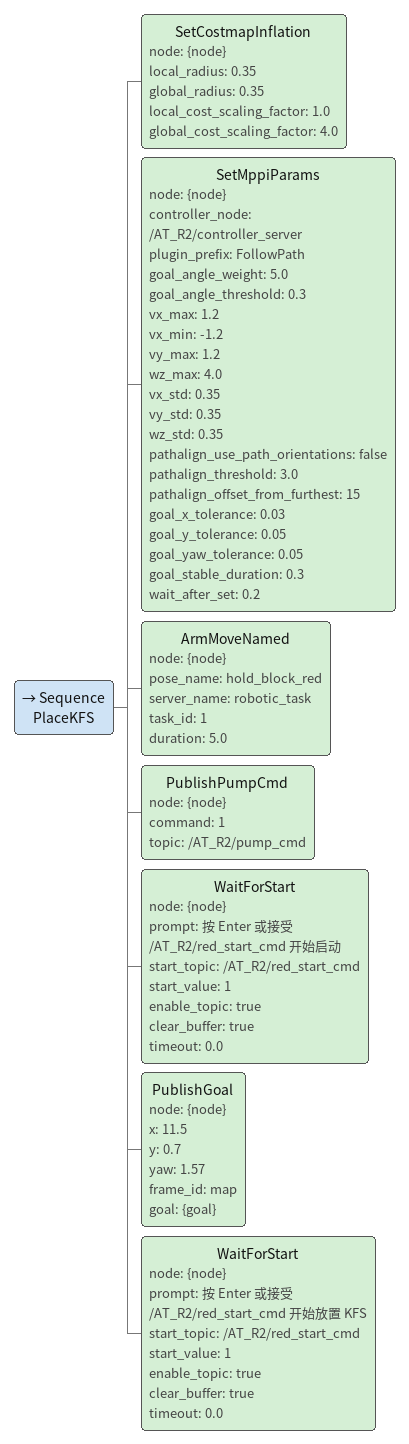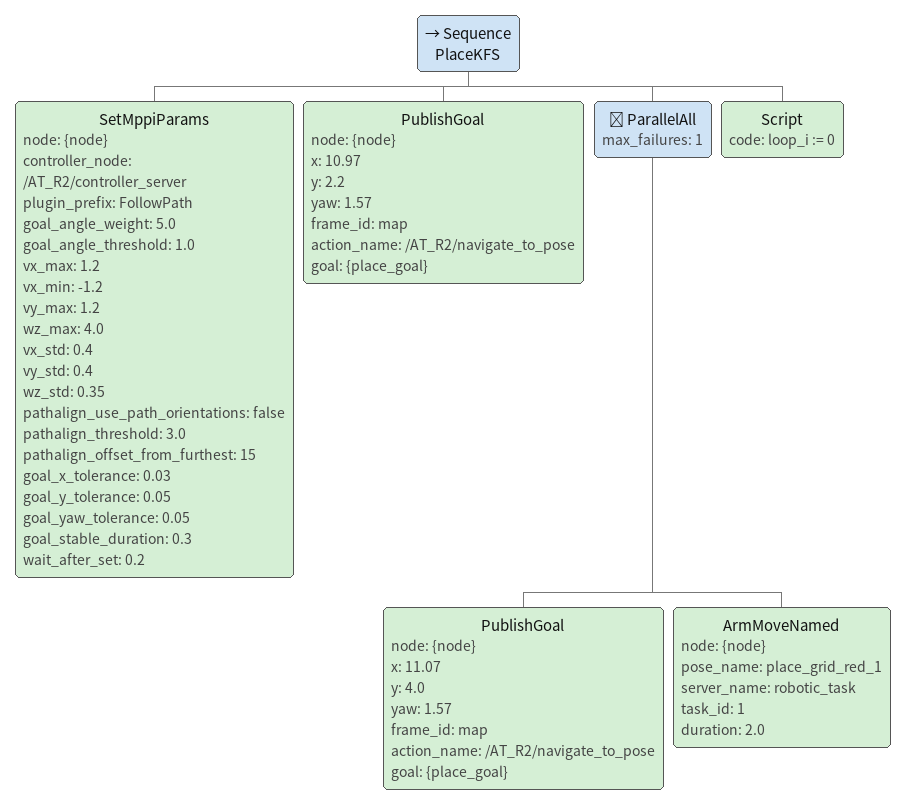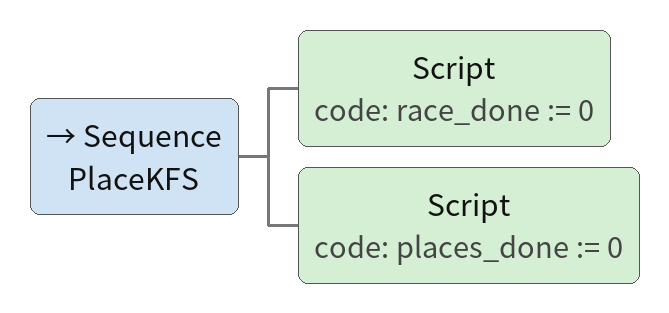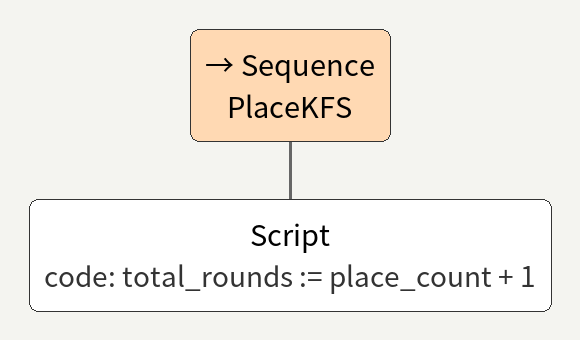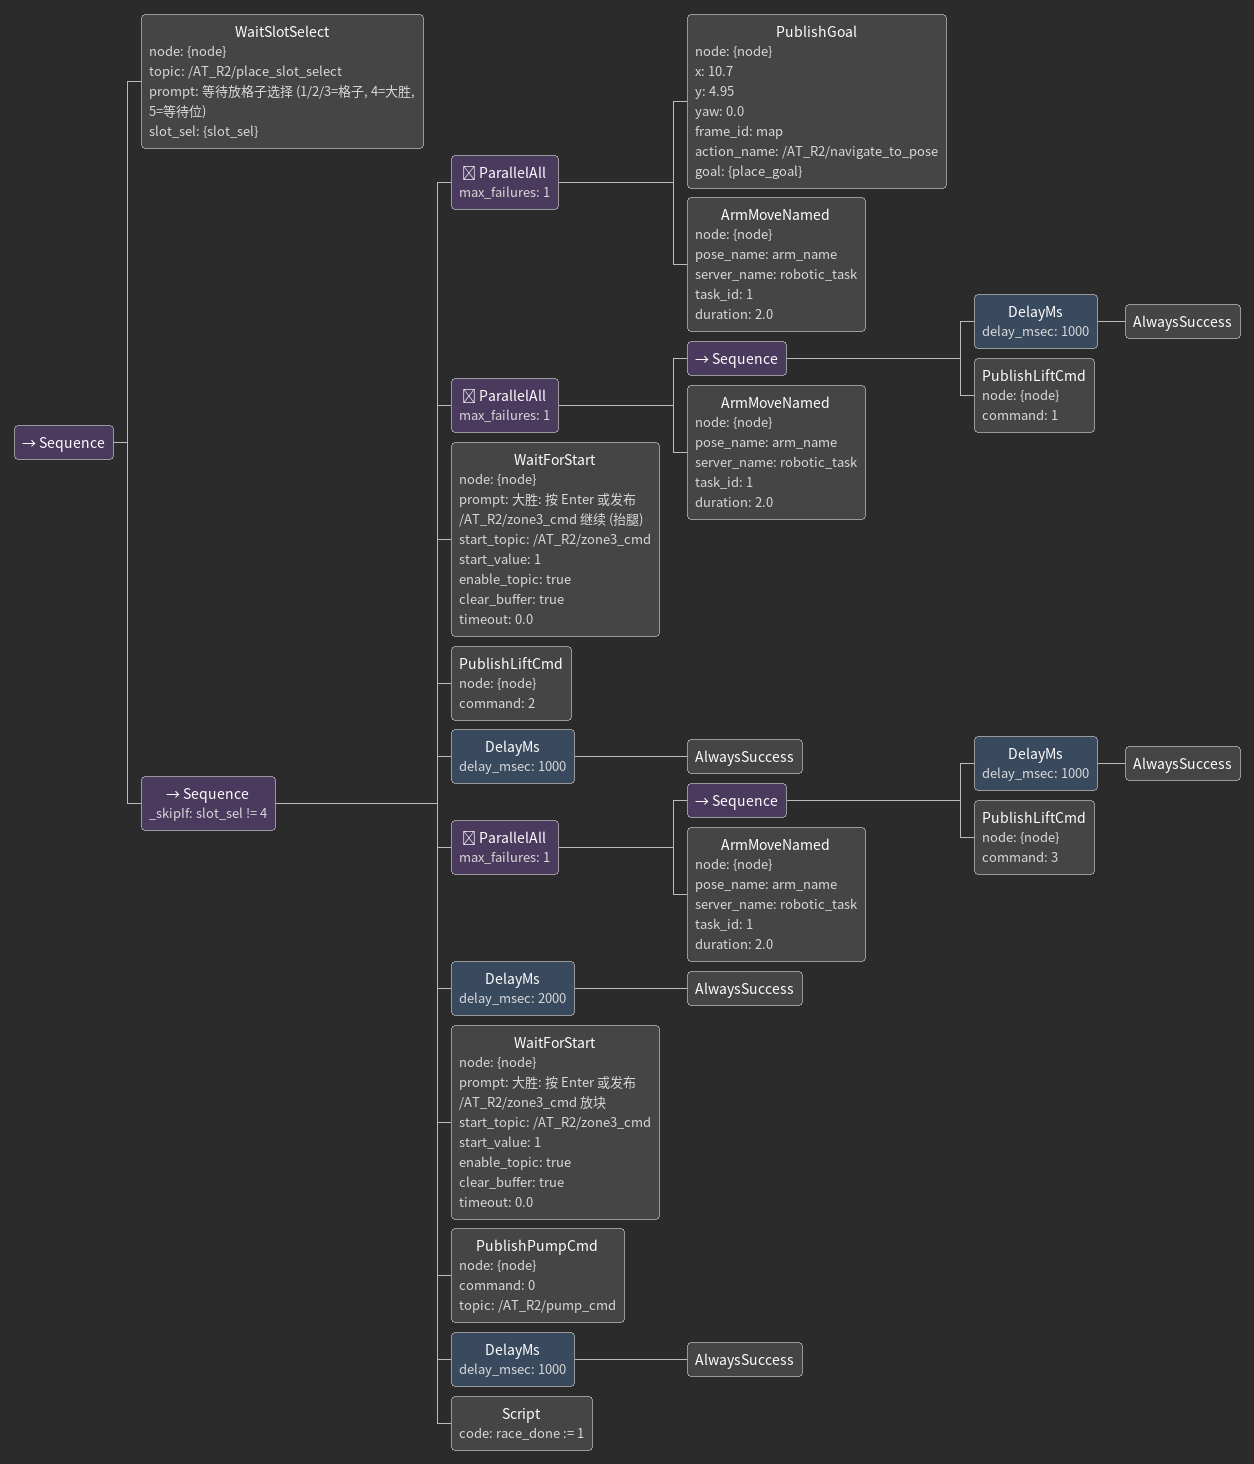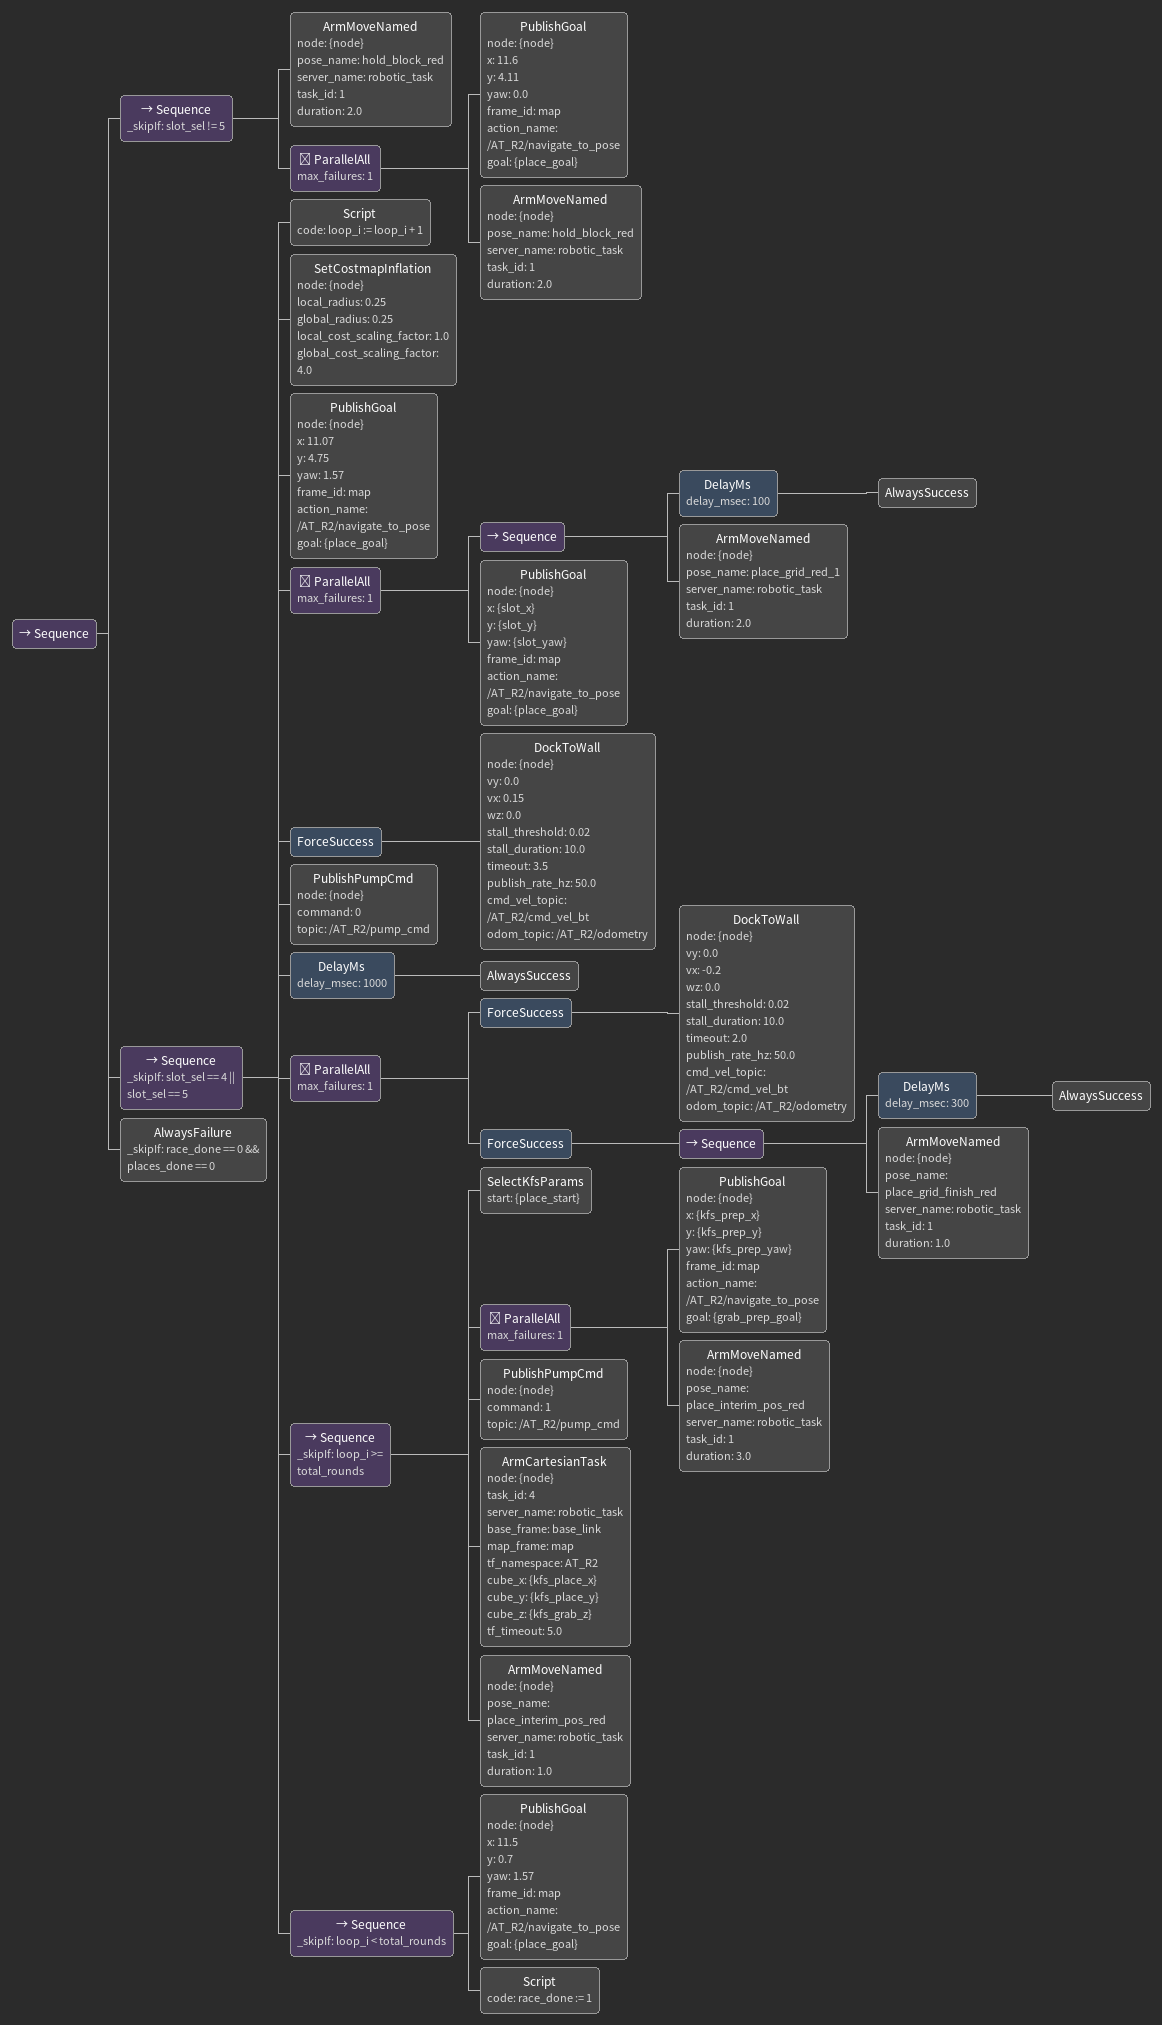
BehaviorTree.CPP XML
<Sequence name="PlaceKFS">

<SetCostmapInflation node="{node}" local_radius="0.35" global_radius="0.35" local_cost_scaling_factor="1.0" global_cost_scaling_factor="4.0"/>

<SetMppiParams node="{node}" controller_node="/AT_R2/controller_server" plugin_prefix="FollowPath" goal_angle_weight="5.0" goal_angle_threshold="0.3" vx_max="1.2" vx_min="-1.2" vy_max="1.2" wz_max="4.0" vx_std="0.35" vy_std="0.35" wz_std="0.35" pathalign_use_path_orientations="false" pathalign_threshold="3.0" pathalign_offset_from_furthest="15" goal_x_tolerance="0.03" goal_y_tolerance="0.05" goal_yaw_tolerance="0.05" goal_stable_duration="0.3" wait_after_set="0.2"/>
  <!-- ===== A 段: 预装 ===== -->
  <ArmMoveNamed node="{node}" pose_name="hold_block_red" server_name="robotic_task" task_id="1" duration="5.0"/>
  <PublishPumpCmd node="{node}" command="1" topic="/AT_R2/pump_cmd"/>

  <WaitForStart node="{node}" prompt="按 Enter 或接受 /AT_R2/red_start_cmd 开始启动" start_topic="/AT_R2/red_start_cmd" start_value="1" enable_topic="true" clear_buffer="true" timeout="0.0"/>

  <PublishGoal node="{node}" x="11.5" y="0.7" yaw="1.57" frame_id="map" goal="{goal}"/>

  <WaitForStart node="{node}" prompt="按 Enter 或接受 /AT_R2/red_start_cmd 开始放置 KFS" start_topic="/AT_R2/red_start_cmd" start_value="1" enable_topic="true" clear_buffer="true" timeout="0.0"/>

</Sequence>

<Sequence name="PlaceKFS">

<SetMppiParams node="{node}" controller_node="/AT_R2/controller_server" plugin_prefix="FollowPath" goal_angle_weight="5.0" goal_angle_threshold="1.0" vx_max="1.2" vx_min="-1.2" vy_max="1.2" wz_max="4.0" vx_std="0.4" vy_std="0.4" wz_std="0.35" pathalign_use_path_orientations="false" pathalign_threshold="3.0" pathalign_offset_from_furthest="15" goal_x_tolerance="0.03" goal_y_tolerance="0.05" goal_yaw_tolerance="0.05" goal_stable_duration="0.3" wait_after_set="0.2"/>

  <PublishGoal node="{node}" x="10.97" y="2.2" yaw="1.57" frame_id="map" action_name="/AT_R2/navigate_to_pose" goal="{place_goal}"/>
  <!-- ===== 导航到【第一次准备位 P1】(固定写死) || 摆臂, 两者都必须成功 ===== -->
  <ParallelAll max_failures="1">
    <PublishGoal node="{node}" x="11.07" y="4.0" yaw="1.57" frame_id="map" action_name="/AT_R2/navigate_to_pose" goal="{place_goal}"/>
    <!-- TODO: 填并行臂姿态名 (此时手里预装着 KFS, 勿摆成松开姿态) -->
    <ArmMoveNamed node="{node}" pose_name="place_grid_red_1" server_name="robotic_task" task_id="1" duration="2.0"/>
  </ParallelAll>

  <Script code="loop_i := 0"/>

</Sequence>

<Sequence name="PlaceKFS">

<Script code="race_done := 0"/>
  <Script code="places_done := 0"/>

</Sequence>

<Sequence name="PlaceKFS">

<Script code="total_rounds := place_count + 1"/>

</Sequence>

<Sequence>

<!-- ===== 等话题选格子 (收到 0/其它值忽略继续等) ===== -->
<WaitSlotSelect node="{node}" topic="/AT_R2/place_slot_select" prompt="等待放格子选择 (1/2/3=格子, 4=大胜, 5=等待位)" slot_sel="{slot_sel}"/>

<!-- ===== 按 slot_sel 分流: 1/2/3=放块+抓下一块; 4=大胜 ===== -->

<!-- ===== case 4: 大胜爬三层, 结束比赛 ===== -->
<Sequence _skipIf="slot_sel != 4">
  <!-- 到大胜准备位 (导航 || 摆臂, 两者都必须成功) -->
  <ParallelAll max_failures="1">
    <PublishGoal node="{node}" x="10.7" y="4.95" yaw="0.0" frame_id="map" action_name="/AT_R2/navigate_to_pose" goal="{place_goal}"/>
    <!-- TODO: 填并行臂姿态名 -->
    <ArmMoveNamed node="{node}" pose_name="arm_name" server_name="robotic_task" task_id="1" duration="2.0"/>
  </ParallelAll>

  <!-- 发 lift command=1 (发指令 || 摆臂, 两者都必须成功) -->
  <ParallelAll max_failures="1">
    <Sequence>
      <DelayMs delay_msec="1000">
        <AlwaysSuccess/>
      </DelayMs>
      <PublishLiftCmd node="{node}" command="1"/>
    </Sequence>
    <!-- TODO: 填并行臂姿态名 -->
    <ArmMoveNamed node="{node}" pose_name="arm_name" server_name="robotic_task" task_id="1" duration="2.0"/>
  </ParallelAll>
  <!-- 按回车或等话题: 降下底盘 -->
  <WaitForStart node="{node}" prompt="大胜: 按 Enter 或发布 /AT_R2/zone3_cmd 继续 (抬腿)" start_topic="/AT_R2/zone3_cmd" start_value="1" enable_topic="true" clear_buffer="true" timeout="0.0"/>
  <PublishLiftCmd node="{node}" command="2"/>
  <DelayMs delay_msec="1000">
    <AlwaysSuccess/>
  </DelayMs>
  <!-- 发 lift command=3 (发指令 || 摆臂, 两者都必须成功) -->
  <ParallelAll max_failures="1">
    <Sequence>
      <DelayMs delay_msec="1000">
        <AlwaysSuccess/>
      </DelayMs>
      <PublishLiftCmd node="{node}" command="3"/>
    </Sequence>
    <!-- TODO: 填并行臂姿态名 -->
    <ArmMoveNamed node="{node}" pose_name="arm_name" server_name="robotic_task" task_id="1" duration="2.0"/>
  </ParallelAll>
  <DelayMs delay_msec="2000">
    <AlwaysSuccess/>
  </DelayMs>
  <!-- 按回车或等话题: 放块 -->
  <WaitForStart node="{node}" prompt="大胜: 按 Enter 或发布 /AT_R2/zone3_cmd 放块" start_topic="/AT_R2/zone3_cmd" start_value="1" enable_topic="true" clear_buffer="true" timeout="0.0"/>

  <PublishPumpCmd node="{node}" command="0" topic="/AT_R2/pump_cmd"/>
  <DelayMs delay_msec="1000">
    <AlwaysSuccess/>
  </DelayMs>
  <!-- 大胜完成, 标记结束 -->
  <Script code="race_done := 1"/>
</Sequence>

</Sequence>

<Sequence>

<!-- ===== case 5: 手里举着块去等待位(P2), 本轮不放块, 回循环开头再等话题 =====
     不设标志、不动 loop_i, 循环继续, 无上限。 -->
<Sequence _skipIf="slot_sel != 5">
  <ArmMoveNamed node="{node}" pose_name="hold_block_red" server_name="robotic_task" task_id="1" duration="2.0"/>
  <ParallelAll max_failures="1">
    <PublishGoal node="{node}" x="11.6" y="4.11" yaw="0.0" frame_id="map" action_name="/AT_R2/navigate_to_pose" goal="{place_goal}"/>
    <ArmMoveNamed node="{node}" pose_name="hold_block_red" server_name="robotic_task" task_id="1" duration="2.0"/>
  </ParallelAll>
</Sequence>

<!-- ===== case 1/2/3: 放块到 slot_<值> 再抓下一块 ===== -->
<!-- 只有真正放块的轮 (1/2/3) 才推进 loop_i -->
<Sequence _skipIf="slot_sel == 4 || slot_sel == 5">
  <Script code="loop_i := loop_i + 1"/>

<SetCostmapInflation node="{node}" local_radius="0.25" global_radius="0.25" local_cost_scaling_factor="1.0" global_cost_scaling_factor="4.0"/>
  <PublishGoal node="{node}" x="11.07" y="4.75" yaw="1.57" frame_id="map" action_name="/AT_R2/navigate_to_pose" goal="{place_goal}"/>
  <!-- B1+B2. 摆放置姿态 + 导航到所选 slot (slot_x/y/yaw 已由 WaitSlotSelect 按值填好) -->
  <ParallelAll max_failures="1">
    <Sequence>
      <DelayMs delay_msec="100">
        <AlwaysSuccess/>
      </DelayMs>
      <ArmMoveNamed node="{node}" pose_name="place_grid_red_1" server_name="robotic_task" task_id="1" duration="2.0"/>
    </Sequence>
    <PublishGoal node="{node}" x="{slot_x}" y="{slot_y}" yaw="{slot_yaw}" frame_id="map" action_name="/AT_R2/navigate_to_pose" goal="{place_goal}"/>
  </ParallelAll>

  <!-- B3. 往格子里怼 (顶墙) -->
  <ForceSuccess>
    <DockToWall node="{node}" vy="0.0" vx="0.15" wz="0.0" stall_threshold="0.02" stall_duration="10.0" timeout="3.5" publish_rate_hz="50.0" cmd_vel_topic="/AT_R2/cmd_vel_bt" odom_topic="/AT_R2/odometry"/>
  </ForceSuccess>

  <!-- B4. 松气泵 放下 KFS -->
  <PublishPumpCmd node="{node}" command="0" topic="/AT_R2/pump_cmd"/>
  <DelayMs delay_msec="1000">
    <AlwaysSuccess/>
  </DelayMs>

  <!-- B5. 倒车退出格子 与 收臂 并行 (延时300ms再收臂, 避免倒车瞬间扫到墙) -->
  <ParallelAll max_failures="1">
    <ForceSuccess>
      <DockToWall node="{node}" vy="0.0" vx="-0.2" wz="0.0" stall_threshold="0.02" stall_duration="10.0" timeout="2.0" publish_rate_hz="50.0" cmd_vel_topic="/AT_R2/cmd_vel_bt" odom_topic="/AT_R2/odometry"/>
    </ForceSuccess>
    <ForceSuccess>
      <Sequence>
        <DelayMs delay_msec="300">
          <AlwaysSuccess/>
        </DelayMs>
        <ArmMoveNamed node="{node}" pose_name="place_grid_finish_red" server_name="robotic_task" task_id="1" duration="1.0"/>
      </Sequence>
    </ForceSuccess>
  </ParallelAll>

  <!-- ===== C 段: 抓下一个地上 KFS (仅前 place_count 轮; 末轮已放完最后一块, 只放不抓) =====
       末轮 loop_i == total_rounds: 整段 (取块参数+导航取块+笛卡尔抓+回过渡+去P2) 跳过,
       放完最后一块后直接结束该轮 -> Repeat 结束 -> 机器人停住。 -->
  <Sequence _skipIf="loop_i >= total_rounds">
    <!-- 选当前 KFS 的取块参数 -> 工作键 kfs_prep_x/y/yaw/kfs_place_x/y -->
    <SelectKfsParams start="{place_start}"/>

    <!-- C1. 导航到取块预备点 (与摆过渡臂姿并行) -->
    <ParallelAll max_failures="1">
      <PublishGoal node="{node}" x="{kfs_prep_x}" y="{kfs_prep_y}" yaw="{kfs_prep_yaw}" frame_id="map" action_name="/AT_R2/navigate_to_pose" goal="{grab_prep_goal}"/>
      <ArmMoveNamed node="{node}" pose_name="place_interim_pos_red" server_name="robotic_task" task_id="1" duration="3.0"/>
    </ParallelAll>

    <!-- C2. 开气泵 + 笛卡尔精准抓 -->
    <PublishPumpCmd node="{node}" command="1" topic="/AT_R2/pump_cmd"/>
    <ArmCartesianTask node="{node}" task_id="4" server_name="robotic_task" base_frame="base_link" map_frame="map" tf_namespace="AT_R2" cube_x="{kfs_place_x}" cube_y="{kfs_place_y}" cube_z="{kfs_grab_z}" tf_timeout="5.0"/>

    <!-- C4. 回过渡姿态 (抬起, 避免拖在地上) -->
    <ArmMoveNamed node="{node}" pose_name="place_interim_pos_red" server_name="robotic_task" task_id="1" duration="1.0"/>
  </Sequence>

  <!-- ===== 末轮放完最后一块后: 导航回起始点 (11.5, 0.7, 1.57) 并结束比赛 =====
       loop_i == total_rounds (含预装共 total_rounds 块全部放完) 时执行。 -->
  <Sequence _skipIf="loop_i &lt; total_rounds">
    <PublishGoal node="{node}" x="11.5" y="0.7" yaw="1.57" frame_id="map" action_name="/AT_R2/navigate_to_pose" goal="{place_goal}"/>
    <!-- 标记结束, 触发循环末尾 AlwaysFailure -->
    <Script code="race_done := 1"/>
  </Sequence>

</Sequence>

<!-- 完成信号 (大胜 或 全部放完) 出现时返回 FAILURE, 结束循环 -->
<AlwaysFailure _skipIf="race_done == 0 &amp;&amp; places_done == 0"/>

</Sequence>
